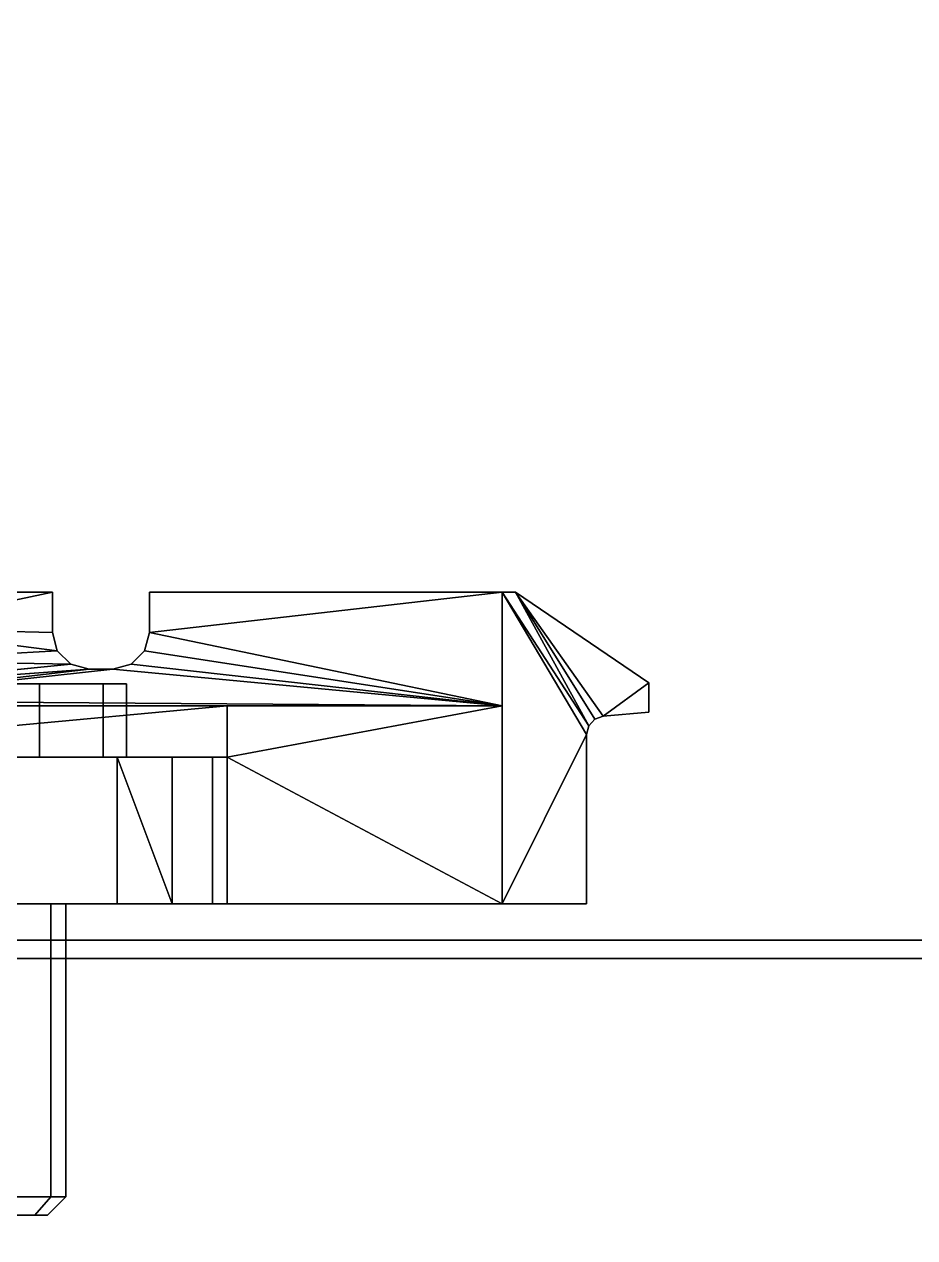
# Model space of a CAD drawing. Extents: x -80 to 2901, y -3352 to 80.
# Drawn here: x 2299.21 to 2323.5, y -2123.61 to -2090.5 of the extents above; entities that cross this region are included whole.
import ezdxf

# ---------------------------------------------------------------- set-up
doc = ezdxf.new("R2010")
doc.units = 0

# ---------------------------------------------------------------- blocks, each defined once
blk = doc.blocks.new('cocina Juan v2.alacena 2p.Suelo1', base_point=(18, 18, 20))
at = {"layer": 'Blanco', "color": 0}
for points in [[(18, 18, 20), (18, 577, 20), (782, 577, 20), (782, 18, 20)], [(18, 18, 38), (18, 577, 38), (782, 577, 38), (782, 18, 38)], [(782, 577, 38), (782, 18, 38), (782, 18, 20), (782, 577, 20)]]:
    blk.add_3dface(points, dxfattribs=at)
blk = doc.blocks.new('cocina Juan v2.alacena 2p.Suelo')
at = {"layer": 'Taladro', "extrusion": (-1, 0, 0)}
blk.add_circle((-67.92, 29, -782), 2.6, dxfattribs=at)
blk.add_circle((-67.92, 29, -782), 2.6, dxfattribs=at)
blk.add_circle((-67.92, 29, -782), 2.6, dxfattribs=at)
at = {"layer": 'Blanco'}
blk.add_blockref('cocina Juan v2.alacena 2p.Suelo1', (18, 18, 20), dxfattribs=at)
blk = doc.blocks.new('cocina Juan v2.alacena 2p.Techo1', base_point=(782, 18, 686))
at = {"layer": 'Blanco', "color": 0}
for points in [[(782, 18, 686), (782, 577, 686), (18, 577, 686), (18, 18, 686)], [(782, 18, 668), (782, 577, 668), (18, 577, 668), (18, 18, 668)], [(782, 18, 668), (782, 577, 668), (782, 577, 686), (782, 18, 686)]]:
    blk.add_3dface(points, dxfattribs=at)
blk = doc.blocks.new('cocina Juan v2.alacena 2p.Techo')
at = {"layer": 'Taladro', "extrusion": (-1, 0, 0)}
blk.add_circle((-67.92, 677, -782), 2.6, dxfattribs=at)
blk.add_circle((-67.92, 677, -782), 2.6, dxfattribs=at)
blk.add_circle((-67.92, 677, -782), 2.6, dxfattribs=at)
at = {"layer": 'Blanco'}
blk.add_blockref('cocina Juan v2.alacena 2p.Techo1', (782, 18, 686), dxfattribs=at)
blk = doc.blocks.new('cocina Juan v2.alacena 2p.Lateral Derecho1', base_point=(800, 18, 20))
at = {"layer": 'Blanco', "color": 0}
blk.add_3dface([(782, 18, 20), (782, 577, 20), (782, 577, 686), (782, 18, 686)], dxfattribs=at)
at = {"layer": 'blanco', "color": 0}
for points in [[(782, 18, 20), (782, 577, 20), (800, 577, 20), (800, 18, 20)], [(782, 577, 686), (782, 18, 686), (800, 18, 686), (800, 577, 686)]]:
    blk.add_3dface(points, dxfattribs=at)
blk = doc.blocks.new('cocina Juan v2.alacena 2p.Lateral Derecho2', base_point=(780.5, 60.75, 591.5))
at = {"layer": 'ACCESSORY', "color": 0, "invisible_edges": 8}
for points in [[(774.47, 75.25, 571.25), (775.386, 74.006, 571.25), (772, 71.611, 571.25), (774.47, 75.25, 571.25)], [(774.47, 75.25, 560.75), (772, 71.611, 560.75), (775.386, 74.006, 560.75), (774.47, 75.25, 560.75)], [(774.47, 75.25, 571.25), (775.277, 75.25, 571.25), (775.386, 74.006, 571.25), (774.47, 75.25, 571.25)], [(775.277, 75.25, 560.75), (774.47, 75.25, 560.75), (775.386, 74.006, 560.75), (775.277, 75.25, 560.75)], [(775.386, 74.006, 571.25), (775.466, 73.775, 571.25), (772, 71.611, 571.25), (775.386, 74.006, 571.25)], [(775.466, 73.775, 560.75), (775.386, 74.006, 560.75), (772, 71.611, 560.75), (775.466, 73.775, 560.75)], [(775.466, 73.775, 571.25), (775.647, 73.61, 571.25), (772, 71.611, 571.25), (775.466, 73.775, 571.25)], [(775.466, 73.775, 560.75), (772, 71.611, 560.75), (775.647, 73.61, 560.75), (775.466, 73.775, 560.75)], [(775.884, 73.55, 571.25), (772, 71.25, 571.25), (775.647, 73.61, 571.25), (775.884, 73.55, 571.25)], [(772, 71.611, 571.25), (775.647, 73.61, 571.25), (772, 71.25, 571.25), (772, 71.611, 571.25)], [(775.647, 73.61, 560.75), (772, 71.25, 560.75), (775.884, 73.55, 560.75), (775.647, 73.61, 560.75)], [(772, 71.611, 560.75), (772, 71.25, 560.75), (775.647, 73.61, 560.75), (772, 71.611, 560.75)], [(780.5, 71.25, 571.25), (772, 71.25, 571.25), (775.884, 73.55, 571.25), (780.5, 71.25, 571.25)], [(780.5, 71.25, 560.75), (775.884, 73.55, 560.75), (772, 71.25, 560.75), (780.5, 71.25, 560.75)], [(775.884, 73.55, 571.25), (775.647, 73.61, 571.25), (775.647, 73.61, 560.75), (775.884, 73.55, 571.25)], [(775.884, 73.55, 560.75), (775.884, 73.55, 571.25), (775.647, 73.61, 560.75), (775.884, 73.55, 560.75)], [(780.5, 73.55, 571.25), (780.5, 71.25, 571.25), (775.884, 73.55, 571.25), (780.5, 73.55, 571.25)], [(780.5, 73.55, 560.75), (775.884, 73.55, 560.75), (780.5, 71.25, 560.75), (780.5, 73.55, 560.75)], [(780.5, 73.55, 571.25), (780.5, 71.25, 560.75), (780.5, 71.25, 571.25), (780.5, 73.55, 571.25)], [(780.5, 73.55, 560.75), (780.5, 71.25, 560.75), (780.5, 73.55, 571.25), (780.5, 73.55, 560.75)], [(772, 71.25, 571.25), (772, 71.611, 560.75), (772, 71.611, 571.25), (772, 71.25, 571.25)], [(772, 71.25, 571.25), (772, 71.25, 560.75), (772, 71.611, 560.75), (772, 71.25, 571.25)], [(772, 71.25, 571.5), (775.1, 71.25, 571.5), (773.1, 61.63, 571.5), (772, 71.25, 571.5)], [(772, 61.63, 571.5), (772, 71.25, 571.5), (773.1, 61.63, 571.5), (772, 61.63, 571.5)], [(772, 71.25, 571.5), (772, 61.63, 571.5), (772, 71.25, 571.25), (772, 71.25, 571.5)], [(772, 71.25, 571.25), (772, 61.63, 571.5), (772, 71.25, 560.75), (772, 71.25, 571.25)], [(772, 61.63, 560.5), (772, 71.25, 560.75), (772, 61.63, 571.5), (772, 61.63, 560.5)], [(772, 71.25, 560.5), (772, 71.25, 560.75), (772, 61.63, 560.5), (772, 71.25, 560.5)], [(780.5, 71.25, 560.75), (772, 71.25, 560.75), (775.1, 71.25, 560.5), (780.5, 71.25, 560.75)], [(772, 71.25, 560.5), (775.1, 71.25, 560.5), (772, 71.25, 560.75), (772, 71.25, 560.5)], [(772, 71.25, 560.5), (773.1, 61.63, 560.5), (775.1, 71.25, 560.5), (772, 71.25, 560.5)], [(772, 71.25, 560.5), (772, 61.63, 560.5), (773.1, 61.63, 560.5), (772, 71.25, 560.5)], [(773.1, 61.63, 571.5), (775.1, 71.25, 571.5), (773.6, 61.496, 571.5), (773.1, 61.63, 571.5)], [(773.1, 61.63, 560.5), (773.6, 61.496, 560.5), (775.1, 71.25, 560.5), (773.1, 61.63, 560.5)], [(773.966, 61.13, 571.5), (773.6, 61.496, 571.5), (775.1, 71.25, 571.5), (773.966, 61.13, 571.5)], [(773.6, 61.496, 560.5), (773.966, 61.13, 560.5), (775.1, 71.25, 560.5), (773.6, 61.496, 560.5)], [(774.1, 60.63, 571.5), (773.966, 61.13, 571.5), (775.1, 71.25, 571.5), (774.1, 60.63, 571.5)], [(773.966, 61.13, 560.5), (774.1, 60.63, 560.5), (775.1, 71.25, 560.5), (773.966, 61.13, 560.5)], [(774.966, 52.667, 571.5), (774.1, 60.63, 571.5), (775.1, 71.25, 571.5), (774.966, 52.667, 571.5)], [(775.1, 71.25, 560.5), (774.1, 60.63, 560.5), (774.966, 52.667, 560.5), (775.1, 71.25, 560.5)], [(774.966, 52.667, 571.5), (775.1, 71.25, 571.5), (775.1, 43.25, 571.5), (774.966, 52.667, 571.5)], [(775.1, 71.25, 560.5), (774.966, 52.667, 560.5), (775.1, 43.25, 560.5), (775.1, 71.25, 560.5)], [(775.1, 71.25, 574.5), (780.5, 71.25, 574.5), (776.5, 63.75, 574.5), (775.1, 71.25, 574.5)], [(775.1, 63.75, 574.5), (775.1, 71.25, 574.5), (776.5, 63.75, 574.5), (775.1, 63.75, 574.5)], [(775.1, 71.25, 574.5), (775.1, 63.75, 574.5), (775.1, 71.25, 571.5), (775.1, 71.25, 574.5)], [(780.5, 71.25, 574.5), (775.1, 71.25, 574.5), (775.1, 71.25, 571.5), (780.5, 71.25, 574.5)], [(780.5, 71.25, 571.25), (780.5, 71.25, 574.5), (775.1, 71.25, 571.5), (780.5, 71.25, 571.25)], [(775.1, 71.25, 571.5), (775.1, 63.75, 574.5), (775.1, 43.25, 571.5), (775.1, 71.25, 571.5)], [(780.5, 71.25, 557.5), (780.5, 71.25, 560.75), (775.1, 71.25, 560.5), (780.5, 71.25, 557.5)], [(775.1, 71.25, 560.5), (775.1, 43.25, 560.5), (775.1, 63.75, 557.5), (775.1, 71.25, 560.5)], [(775.1, 71.25, 557.5), (775.1, 71.25, 560.5), (775.1, 63.75, 557.5), (775.1, 71.25, 557.5)], [(775.1, 71.25, 557.5), (780.5, 71.25, 557.5), (775.1, 71.25, 560.5), (775.1, 71.25, 557.5)], [(775.1, 63.75, 557.5), (776.5, 63.75, 557.5), (775.1, 71.25, 557.5), (775.1, 63.75, 557.5)], [(780.5, 71.25, 574.5), (780.5, 63.75, 574.5), (776.5, 63.75, 574.5), (780.5, 71.25, 574.5)], [(780.5, 71.25, 574.5), (780.5, 71.25, 571.25), (780.5, 63.75, 574.5), (780.5, 71.25, 574.5)], [(780.5, 63.75, 574.5), (780.5, 71.25, 571.25), (780.5, 63.75, 557.5), (780.5, 63.75, 574.5)], [(780.5, 71.25, 560.75), (780.5, 63.75, 557.5), (780.5, 71.25, 571.25), (780.5, 71.25, 560.75)], [(780.5, 71.25, 557.5), (780.5, 63.75, 557.5), (780.5, 71.25, 560.75), (780.5, 71.25, 557.5)], [(776.5, 48.75, 574.5), (775.1, 43.25, 574.5), (775.1, 63.75, 574.5), (776.5, 48.75, 574.5)], [(775.1, 43.25, 574.5), (775.1, 43.25, 571.5), (775.1, 63.75, 574.5), (775.1, 43.25, 574.5)], [(776.5, 63.75, 574.5), (776.5, 48.75, 574.5), (775.1, 63.75, 574.5), (776.5, 63.75, 574.5)], [(775.1, 43.25, 560.5), (775.1, 43.25, 557.5), (775.1, 63.75, 557.5), (775.1, 43.25, 560.5)], [(776.5, 63.75, 557.5), (775.1, 63.75, 557.5), (776.5, 48.75, 557.5), (776.5, 63.75, 557.5)], [(775.1, 63.75, 557.5), (775.1, 43.25, 557.5), (776.5, 48.75, 557.5), (775.1, 63.75, 557.5)], [(776.5, 63.75, 588.5), (776.5, 63.348, 590), (776.5, 56.25, 586.75), (776.5, 63.75, 588.5)], [(776.5, 63.75, 574.5), (776.5, 63.75, 588.5), (776.5, 56.25, 586.75), (776.5, 63.75, 574.5)], [(776.5, 63.75, 574.5), (776.5, 60.364, 584.375), (776.5, 61, 582), (776.5, 63.75, 574.5)], [(776.5, 63.75, 574.5), (776.5, 61, 582), (776.5, 60.364, 579.625), (776.5, 63.75, 574.5)], [(776.5, 63.75, 574.5), (776.5, 60.364, 579.625), (776.5, 58.625, 577.886), (776.5, 63.75, 574.5)], [(776.5, 63.75, 574.5), (776.5, 58.625, 577.886), (776.5, 56.25, 577.25), (776.5, 63.75, 574.5)], [(776.5, 63.75, 574.5), (776.5, 56.25, 577.25), (776.5, 48.75, 574.5), (776.5, 63.75, 574.5)], [(776.5, 48.75, 557.5), (776.5, 56.25, 554.75), (776.5, 63.75, 557.5), (776.5, 48.75, 557.5)], [(776.5, 56.25, 554.75), (776.5, 58.625, 554.114), (776.5, 63.75, 557.5), (776.5, 56.25, 554.75)], [(776.5, 58.625, 554.114), (776.5, 60.364, 552.375), (776.5, 63.75, 557.5), (776.5, 58.625, 554.114)], [(776.5, 60.364, 552.375), (776.5, 61, 550), (776.5, 63.75, 557.5), (776.5, 60.364, 552.375)], [(776.5, 63.75, 557.5), (776.5, 61, 550), (776.5, 63.75, 543.5), (776.5, 63.75, 557.5)], [(776.5, 61, 550), (776.5, 60.364, 547.625), (776.5, 63.75, 543.5), (776.5, 61, 550)], [(776.5, 60.364, 547.625), (776.5, 58.625, 545.886), (776.5, 63.75, 543.5), (776.5, 60.364, 547.625)], [(776.5, 58.625, 545.886), (776.5, 63.348, 542), (776.5, 63.75, 543.5), (776.5, 58.625, 545.886)], [(780.5, 63.75, 588.5), (780.5, 56.25, 585.1), (780.5, 60.75, 591.5), (780.5, 63.75, 588.5)], [(780.5, 63.348, 590), (780.5, 63.75, 588.5), (780.5, 60.75, 591.5), (780.5, 63.348, 590)], [(780.5, 63.75, 588.5), (780.5, 57.8, 584.685), (780.5, 56.25, 585.1), (780.5, 63.75, 588.5)], [(780.5, 63.75, 588.5), (780.5, 63.75, 574.5), (780.5, 56.25, 578.9), (780.5, 63.75, 588.5)], [(780.5, 63.75, 588.5), (780.5, 58.935, 583.55), (780.5, 57.8, 584.685), (780.5, 63.75, 588.5)], [(780.5, 63.75, 588.5), (780.5, 59.35, 582), (780.5, 58.935, 583.55), (780.5, 63.75, 588.5)], [(780.5, 63.75, 588.5), (780.5, 58.935, 580.45), (780.5, 59.35, 582), (780.5, 63.75, 588.5)], [(780.5, 63.75, 574.5), (780.5, 52.025, 569.025), (780.5, 56.25, 578.9), (780.5, 63.75, 574.5)], [(780.5, 52.025, 569.025), (780.5, 63.75, 574.5), (780.5, 52.3, 568), (780.5, 52.025, 569.025)], [(780.5, 52.3, 568), (780.5, 63.75, 574.5), (780.5, 63.75, 557.5), (780.5, 52.3, 568)], [(780.5, 52.3, 568), (780.5, 63.75, 557.5), (780.5, 52.3, 564), (780.5, 52.3, 568)], [(780.5, 52.025, 562.975), (780.5, 52.3, 564), (780.5, 63.75, 557.5), (780.5, 52.025, 562.975)], [(780.5, 56.25, 553.1), (780.5, 52.025, 562.975), (780.5, 63.75, 557.5), (780.5, 56.25, 553.1)], [(780.5, 57.8, 552.685), (780.5, 56.25, 553.1), (780.5, 63.75, 557.5), (780.5, 57.8, 552.685)], [(780.5, 58.935, 551.55), (780.5, 57.8, 552.685), (780.5, 63.75, 557.5), (780.5, 58.935, 551.55)], [(780.5, 59.35, 550), (780.5, 58.935, 551.55), (780.5, 63.75, 557.5), (780.5, 59.35, 550)], [(780.5, 63.75, 543.5), (780.5, 59.35, 550), (780.5, 63.75, 557.5), (780.5, 63.75, 543.5)], [(780.5, 59.35, 550), (780.5, 63.75, 543.5), (780.5, 58.935, 548.45), (780.5, 59.35, 550)], [(780.5, 57.8, 547.315), (780.5, 58.935, 548.45), (780.5, 63.75, 543.5), (780.5, 57.8, 547.315)], [(780.5, 60.75, 540.5), (780.5, 57.8, 547.315), (780.5, 63.75, 543.5), (780.5, 60.75, 540.5)], [(780.5, 63.75, 543.5), (780.5, 63.348, 542), (780.5, 60.75, 540.5), (780.5, 63.75, 543.5)], [(776.5, 63.348, 590), (776.5, 62.25, 591.098), (776.5, 56.25, 586.75), (776.5, 63.348, 590)], [(776.5, 62.25, 540.902), (776.5, 63.348, 542), (776.5, 58.625, 545.886), (776.5, 62.25, 540.902)], [(780.5, 62.25, 591.098), (780.5, 63.348, 590), (780.5, 60.75, 591.5), (780.5, 62.25, 591.098)], [(780.5, 63.348, 542), (780.5, 62.25, 540.902), (780.5, 60.75, 540.5), (780.5, 63.348, 542)], [(780.5, 60.75, 591.5), (776.5, 60.75, 591.5), (780.5, 62.25, 591.098), (780.5, 60.75, 591.5)], [(776.5, 62.25, 591.098), (776.5, 60.75, 591.5), (776.5, 56.25, 586.75), (776.5, 62.25, 591.098)], [(776.5, 62.25, 591.098), (780.5, 62.25, 591.098), (776.5, 60.75, 591.5), (776.5, 62.25, 591.098)], [(776.5, 62.25, 540.902), (776.5, 58.625, 545.886), (776.5, 60.75, 540.5), (776.5, 62.25, 540.902)], [(774.5, 60.364, 584.375), (774.5, 52.136, 584.375), (774.5, 61, 582), (774.5, 60.364, 584.375)], [(774.5, 52.136, 584.375), (774.5, 51.5, 582), (774.5, 61, 582), (774.5, 52.136, 584.375)], [(774.5, 61, 582), (774.5, 51.5, 582), (774.5, 60.364, 579.625), (774.5, 61, 582)], [(774.5, 60.364, 552.375), (774.5, 52.136, 552.375), (774.5, 61, 550), (774.5, 60.364, 552.375)], [(774.5, 52.136, 552.375), (774.5, 51.5, 550), (774.5, 61, 550), (774.5, 52.136, 552.375)], [(774.5, 61, 550), (774.5, 51.5, 550), (774.5, 60.364, 547.625), (774.5, 61, 550)], [(774.1, 59.98, 571.5), (774.1, 60.63, 571.5), (774.966, 52.667, 571.5), (774.1, 59.98, 571.5)], [(774.1, 59.98, 560.5), (774.966, 52.667, 560.5), (774.1, 60.63, 560.5), (774.1, 59.98, 560.5)], [(776.5, 60.75, 591.5), (776.5, 51.75, 591.5), (776.5, 56.25, 586.75), (776.5, 60.75, 591.5)], [(776.5, 58.625, 545.886), (776.5, 56.25, 545.25), (776.5, 60.75, 540.5), (776.5, 58.625, 545.886)], [(776.5, 60.75, 540.5), (776.5, 56.25, 545.25), (776.5, 51.75, 540.5), (776.5, 60.75, 540.5)], [(780.5, 60.75, 591.5), (780.5, 56.25, 585.1), (780.5, 51.75, 591.5), (780.5, 60.75, 591.5)], [(780.5, 56.25, 546.9), (780.5, 57.8, 547.315), (780.5, 60.75, 540.5), (780.5, 56.25, 546.9)], [(780.5, 51.75, 540.5), (780.5, 56.25, 546.9), (780.5, 60.75, 540.5), (780.5, 51.75, 540.5)], [(774.5, 58.625, 586.114), (774.5, 53.875, 586.114), (774.5, 60.364, 584.375), (774.5, 58.625, 586.114)], [(774.5, 52.136, 584.375), (774.5, 60.364, 584.375), (774.5, 53.875, 586.114), (774.5, 52.136, 584.375)], [(774.5, 52.136, 579.625), (774.5, 60.364, 579.625), (774.5, 51.5, 582), (774.5, 52.136, 579.625)], [(774.5, 58.625, 577.886), (774.5, 60.364, 579.625), (774.5, 52.136, 579.625), (774.5, 58.625, 577.886)], [(774.5, 58.625, 554.114), (774.5, 53.875, 554.114), (774.5, 60.364, 552.375), (774.5, 58.625, 554.114)], [(774.5, 52.136, 552.375), (774.5, 60.364, 552.375), (774.5, 53.875, 554.114), (774.5, 52.136, 552.375)], [(774.5, 52.136, 547.625), (774.5, 60.364, 547.625), (774.5, 51.5, 550), (774.5, 52.136, 547.625)], [(774.5, 58.625, 545.886), (774.5, 60.364, 547.625), (774.5, 52.136, 547.625), (774.5, 58.625, 545.886)], [(774.1, 59.98, 571.5), (774.573, 53.484, 571.5), (773.966, 59.48, 571.5), (774.1, 59.98, 571.5)], [(773.966, 59.48, 560.5), (774.573, 53.484, 560.5), (774.1, 59.98, 560.5), (773.966, 59.48, 560.5)], [(774.573, 53.484, 571.5), (774.1, 59.98, 571.5), (774.966, 52.667, 571.5), (774.573, 53.484, 571.5)], [(774.573, 53.484, 560.5), (774.966, 52.667, 560.5), (774.1, 59.98, 560.5), (774.573, 53.484, 560.5)], [(773.6, 59.114, 571.5), (773.966, 59.48, 571.5), (773.875, 54.063, 571.5), (773.6, 59.114, 571.5)], [(773.6, 59.114, 560.5), (773.875, 54.063, 560.5), (773.966, 59.48, 560.5), (773.6, 59.114, 560.5)], [(773.875, 54.063, 571.5), (773.966, 59.48, 571.5), (774.573, 53.484, 571.5), (773.875, 54.063, 571.5)], [(774.573, 53.484, 560.5), (773.966, 59.48, 560.5), (773.875, 54.063, 560.5), (774.573, 53.484, 560.5)], [(772, 54.3, 571.5), (772, 58.98, 571.5), (773, 54.3, 571.5), (772, 54.3, 571.5)], [(772, 58.98, 571.5), (772, 54.3, 571.5), (772, 58.98, 560.5), (772, 58.98, 571.5)], [(772, 58.98, 571.5), (773.1, 58.98, 571.5), (773, 54.3, 571.5), (772, 58.98, 571.5)], [(772, 54.3, 571.5), (772, 54.3, 560.5), (772, 58.98, 560.5), (772, 54.3, 571.5)], [(772, 58.98, 560.5), (772, 54.3, 560.5), (773, 54.3, 560.5), (772, 58.98, 560.5)], [(773.1, 58.98, 560.5), (772, 58.98, 560.5), (773, 54.3, 560.5), (773.1, 58.98, 560.5)], [(773.1, 58.98, 571.5), (773.6, 59.114, 571.5), (773, 54.3, 571.5), (773.1, 58.98, 571.5)], [(773, 54.3, 571.5), (773.6, 59.114, 571.5), (773.875, 54.063, 571.5), (773, 54.3, 571.5)], [(773, 54.3, 560.5), (773.875, 54.063, 560.5), (773.6, 59.114, 560.5), (773, 54.3, 560.5)], [(773.1, 58.98, 560.5), (773, 54.3, 560.5), (773.6, 59.114, 560.5), (773.1, 58.98, 560.5)], [(774.5, 56.25, 586.75), (774.5, 53.875, 586.114), (774.5, 58.625, 586.114), (774.5, 56.25, 586.75)], [(774.5, 53.875, 577.886), (774.5, 58.625, 577.886), (774.5, 52.136, 579.625), (774.5, 53.875, 577.886)], [(774.5, 53.875, 577.886), (774.5, 56.25, 577.25), (774.5, 58.625, 577.886), (774.5, 53.875, 577.886)], [(774.5, 56.25, 554.75), (774.5, 53.875, 554.114), (774.5, 58.625, 554.114), (774.5, 56.25, 554.75)], [(774.5, 53.875, 545.886), (774.5, 58.625, 545.886), (774.5, 52.136, 547.625), (774.5, 53.875, 545.886)], [(774.5, 53.875, 545.886), (774.5, 56.25, 545.25), (774.5, 58.625, 545.886), (774.5, 53.875, 545.886)], [(789, 58.502, 583.3), (789, 58.85, 582), (789, 53.65, 582), (789, 58.502, 583.3)], [(789, 53.65, 582), (789, 58.85, 582), (789, 53.998, 580.7), (789, 53.65, 582)], [(789, 58.502, 580.7), (789, 53.998, 580.7), (789, 58.85, 582), (789, 58.502, 580.7)], [(789, 58.502, 551.3), (789, 58.85, 550), (789, 53.65, 550), (789, 58.502, 551.3)], [(789, 53.65, 550), (789, 58.85, 550), (789, 53.998, 548.7), (789, 53.65, 550)], [(789, 58.502, 548.7), (789, 53.998, 548.7), (789, 58.85, 550), (789, 58.502, 548.7)], [(789, 58.502, 583.3), (789, 53.998, 583.3), (789, 57.55, 584.252), (789, 58.502, 583.3)], [(789, 53.998, 583.3), (789, 58.502, 583.3), (789, 53.65, 582), (789, 53.998, 583.3)], [(789, 54.95, 579.748), (789, 53.998, 580.7), (789, 58.502, 580.7), (789, 54.95, 579.748)], [(789, 57.55, 579.748), (789, 54.95, 579.748), (789, 58.502, 580.7), (789, 57.55, 579.748)], [(789, 58.502, 551.3), (789, 53.998, 551.3), (789, 57.55, 552.252), (789, 58.502, 551.3)], [(789, 53.998, 551.3), (789, 58.502, 551.3), (789, 53.65, 550), (789, 53.998, 551.3)], [(789, 54.95, 547.748), (789, 53.998, 548.7), (789, 58.502, 548.7), (789, 54.95, 547.748)], [(789, 57.55, 547.748), (789, 54.95, 547.748), (789, 58.502, 548.7), (789, 57.55, 547.748)]]:
    blk.add_3dface(points, dxfattribs=at)
at = {"layer": 'ACCESSORY', "color": 0}
for points in [[(772, 71.611, 571.25), (772, 71.611, 560.75), (774.47, 75.25, 560.75), (774.47, 75.25, 571.25)], [(775.277, 75.25, 560.75), (775.277, 75.25, 571.25), (774.47, 75.25, 571.25), (774.47, 75.25, 560.75)], [(775.277, 75.25, 571.25), (775.277, 75.25, 560.75), (775.386, 74.006, 560.75), (775.386, 74.006, 571.25)], [(775.386, 74.006, 571.25), (775.386, 74.006, 560.75), (775.466, 73.775, 560.75), (775.466, 73.775, 571.25)], [(775.466, 73.775, 571.25), (775.466, 73.775, 560.75), (775.647, 73.61, 560.75), (775.647, 73.61, 571.25)], [(775.884, 73.55, 560.75), (780.5, 73.55, 560.75), (780.5, 73.55, 571.25), (775.884, 73.55, 571.25)], [(772, 71.25, 571.25), (780.5, 71.25, 571.25), (775.1, 71.25, 571.5), (772, 71.25, 571.5)], [(776.5, 63.75, 557.5), (780.5, 63.75, 557.5), (780.5, 71.25, 557.5), (775.1, 71.25, 557.5)], [(780.5, 63.75, 588.5), (780.5, 63.348, 590), (776.5, 63.348, 590), (776.5, 63.75, 588.5)], [(776.5, 63.75, 588.5), (776.5, 63.75, 574.5), (780.5, 63.75, 574.5), (780.5, 63.75, 588.5)], [(776.5, 58.625, 586.114), (776.5, 60.364, 584.375), (776.5, 63.75, 574.5), (776.5, 56.25, 586.75)], [(776.5, 63.75, 543.5), (780.5, 63.75, 543.5), (780.5, 63.75, 557.5), (776.5, 63.75, 557.5)], [(780.5, 63.348, 542), (780.5, 63.75, 543.5), (776.5, 63.75, 543.5), (776.5, 63.348, 542)], [(780.5, 57.8, 579.315), (780.5, 58.935, 580.45), (780.5, 63.75, 588.5), (780.5, 56.25, 578.9)], [(780.5, 63.348, 590), (780.5, 62.25, 591.098), (776.5, 62.25, 591.098), (776.5, 63.348, 590)], [(780.5, 62.25, 540.902), (780.5, 63.348, 542), (776.5, 63.348, 542), (776.5, 62.25, 540.902)], [(780.5, 60.75, 540.5), (780.5, 62.25, 540.902), (776.5, 62.25, 540.902), (776.5, 60.75, 540.5)], [(773.1, 61.63, 571.5), (773.1, 61.63, 560.5), (772, 61.63, 560.5), (772, 61.63, 571.5)], [(773.6, 61.496, 560.5), (773.1, 61.63, 560.5), (773.1, 61.63, 571.5), (773.6, 61.496, 571.5)], [(773.966, 61.13, 560.5), (773.6, 61.496, 560.5), (773.6, 61.496, 571.5), (773.966, 61.13, 571.5)], [(774.1, 60.63, 560.5), (773.966, 61.13, 560.5), (773.966, 61.13, 571.5), (774.1, 60.63, 571.5)], [(776.5, 61, 582), (776.5, 60.364, 584.375), (774.5, 60.364, 584.375), (774.5, 61, 582)], [(776.5, 60.364, 579.625), (776.5, 61, 582), (774.5, 61, 582), (774.5, 60.364, 579.625)], [(776.5, 61, 550), (776.5, 60.364, 552.375), (774.5, 60.364, 552.375), (774.5, 61, 550)], [(776.5, 60.364, 547.625), (776.5, 61, 550), (774.5, 61, 550), (774.5, 60.364, 547.625)], [(774.1, 60.63, 560.5), (774.1, 60.63, 571.5), (774.1, 59.98, 571.5), (774.1, 59.98, 560.5)], [(780.5, 51.75, 591.5), (776.5, 51.75, 591.5), (776.5, 60.75, 591.5), (780.5, 60.75, 591.5)], [(776.5, 51.75, 540.5), (780.5, 51.75, 540.5), (780.5, 60.75, 540.5), (776.5, 60.75, 540.5)], [(776.5, 60.364, 584.375), (776.5, 58.625, 586.114), (774.5, 58.625, 586.114), (774.5, 60.364, 584.375)], [(776.5, 58.625, 577.886), (776.5, 60.364, 579.625), (774.5, 60.364, 579.625), (774.5, 58.625, 577.886)], [(776.5, 60.364, 552.375), (776.5, 58.625, 554.114), (774.5, 58.625, 554.114), (774.5, 60.364, 552.375)], [(776.5, 58.625, 545.886), (776.5, 60.364, 547.625), (774.5, 60.364, 547.625), (774.5, 58.625, 545.886)], [(773.966, 59.48, 560.5), (774.1, 59.98, 560.5), (774.1, 59.98, 571.5), (773.966, 59.48, 571.5)], [(773.6, 59.114, 560.5), (773.966, 59.48, 560.5), (773.966, 59.48, 571.5), (773.6, 59.114, 571.5)], [(788.5, 59.35, 582), (788.5, 58.935, 583.55), (780.5, 58.935, 583.55), (780.5, 59.35, 582)], [(788.5, 58.935, 580.45), (788.5, 59.35, 582), (780.5, 59.35, 582), (780.5, 58.935, 580.45)], [(788.5, 59.35, 550), (788.5, 58.935, 551.55), (780.5, 58.935, 551.55), (780.5, 59.35, 550)], [(788.5, 58.935, 548.45), (788.5, 59.35, 550), (780.5, 59.35, 550), (780.5, 58.935, 548.45)], [(788.5, 58.935, 583.55), (788.5, 59.35, 582), (789, 58.85, 582), (789, 58.502, 583.3)], [(788.5, 59.35, 582), (788.5, 58.935, 580.45), (789, 58.502, 580.7), (789, 58.85, 582)], [(788.5, 58.935, 551.55), (788.5, 59.35, 550), (789, 58.85, 550), (789, 58.502, 551.3)], [(788.5, 59.35, 550), (788.5, 58.935, 548.45), (789, 58.502, 548.7), (789, 58.85, 550)], [(773.1, 58.98, 560.5), (773.1, 58.98, 571.5), (772, 58.98, 571.5), (772, 58.98, 560.5)], [(773.1, 58.98, 560.5), (773.6, 59.114, 560.5), (773.6, 59.114, 571.5), (773.1, 58.98, 571.5)], [(776.5, 58.625, 586.114), (776.5, 56.25, 586.75), (774.5, 56.25, 586.75), (774.5, 58.625, 586.114)], [(776.5, 56.25, 577.25), (776.5, 58.625, 577.886), (774.5, 58.625, 577.886), (774.5, 56.25, 577.25)], [(776.5, 58.625, 554.114), (776.5, 56.25, 554.75), (774.5, 56.25, 554.75), (774.5, 58.625, 554.114)], [(776.5, 56.25, 545.25), (776.5, 58.625, 545.886), (774.5, 58.625, 545.886), (774.5, 56.25, 545.25)], [(788.5, 58.935, 583.55), (788.5, 57.8, 584.685), (780.5, 57.8, 584.685), (780.5, 58.935, 583.55)], [(788.5, 57.8, 579.315), (788.5, 58.935, 580.45), (780.5, 58.935, 580.45), (780.5, 57.8, 579.315)], [(788.5, 58.935, 551.55), (788.5, 57.8, 552.685), (780.5, 57.8, 552.685), (780.5, 58.935, 551.55)], [(788.5, 57.8, 547.315), (788.5, 58.935, 548.45), (780.5, 58.935, 548.45), (780.5, 57.8, 547.315)], [(788.5, 57.8, 584.685), (788.5, 58.935, 583.55), (789, 58.502, 583.3), (789, 57.55, 584.252)], [(788.5, 58.935, 580.45), (788.5, 57.8, 579.315), (789, 57.55, 579.748), (789, 58.502, 580.7)], [(788.5, 57.8, 552.685), (788.5, 58.935, 551.55), (789, 58.502, 551.3), (789, 57.55, 552.252)], [(788.5, 58.935, 548.45), (788.5, 57.8, 547.315), (789, 57.55, 547.748), (789, 58.502, 548.7)]]:
    blk.add_3dface(points, dxfattribs=at)
blk = doc.blocks.new('cocina Juan v2.alacena 2p.Lateral Derecho3', base_point=(780.5, 60.75, 145.5))
at = {"layer": 'ACCESSORY', "color": 0, "invisible_edges": 8}
for points in [[(774.47, 75.25, 125.25), (775.386, 74.006, 125.25), (772, 71.611, 125.25), (774.47, 75.25, 125.25)], [(774.47, 75.25, 114.75), (772, 71.611, 114.75), (775.386, 74.006, 114.75), (774.47, 75.25, 114.75)], [(774.47, 75.25, 125.25), (775.277, 75.25, 125.25), (775.386, 74.006, 125.25), (774.47, 75.25, 125.25)], [(775.277, 75.25, 114.75), (774.47, 75.25, 114.75), (775.386, 74.006, 114.75), (775.277, 75.25, 114.75)], [(775.386, 74.006, 125.25), (775.466, 73.775, 125.25), (772, 71.611, 125.25), (775.386, 74.006, 125.25)], [(775.466, 73.775, 114.75), (775.386, 74.006, 114.75), (772, 71.611, 114.75), (775.466, 73.775, 114.75)], [(775.466, 73.775, 125.25), (775.647, 73.61, 125.25), (772, 71.611, 125.25), (775.466, 73.775, 125.25)], [(775.466, 73.775, 114.75), (772, 71.611, 114.75), (775.647, 73.61, 114.75), (775.466, 73.775, 114.75)], [(775.884, 73.55, 125.25), (772, 71.25, 125.25), (775.647, 73.61, 125.25), (775.884, 73.55, 125.25)], [(772, 71.611, 125.25), (775.647, 73.61, 125.25), (772, 71.25, 125.25), (772, 71.611, 125.25)], [(775.647, 73.61, 114.75), (772, 71.25, 114.75), (775.884, 73.55, 114.75), (775.647, 73.61, 114.75)], [(772, 71.611, 114.75), (772, 71.25, 114.75), (775.647, 73.61, 114.75), (772, 71.611, 114.75)], [(780.5, 71.25, 125.25), (772, 71.25, 125.25), (775.884, 73.55, 125.25), (780.5, 71.25, 125.25)], [(780.5, 71.25, 114.75), (775.884, 73.55, 114.75), (772, 71.25, 114.75), (780.5, 71.25, 114.75)], [(775.884, 73.55, 125.25), (775.647, 73.61, 125.25), (775.647, 73.61, 114.75), (775.884, 73.55, 125.25)], [(775.884, 73.55, 114.75), (775.884, 73.55, 125.25), (775.647, 73.61, 114.75), (775.884, 73.55, 114.75)], [(780.5, 73.55, 125.25), (780.5, 71.25, 125.25), (775.884, 73.55, 125.25), (780.5, 73.55, 125.25)], [(780.5, 73.55, 114.75), (775.884, 73.55, 114.75), (780.5, 71.25, 114.75), (780.5, 73.55, 114.75)], [(780.5, 73.55, 125.25), (780.5, 71.25, 114.75), (780.5, 71.25, 125.25), (780.5, 73.55, 125.25)], [(780.5, 73.55, 114.75), (780.5, 71.25, 114.75), (780.5, 73.55, 125.25), (780.5, 73.55, 114.75)], [(772, 71.25, 125.25), (772, 71.611, 114.75), (772, 71.611, 125.25), (772, 71.25, 125.25)], [(772, 71.25, 125.25), (772, 71.25, 114.75), (772, 71.611, 114.75), (772, 71.25, 125.25)], [(772, 71.25, 125.5), (775.1, 71.25, 125.5), (773.1, 61.63, 125.5), (772, 71.25, 125.5)], [(772, 61.63, 125.5), (772, 71.25, 125.5), (773.1, 61.63, 125.5), (772, 61.63, 125.5)], [(772, 71.25, 125.5), (772, 61.63, 125.5), (772, 71.25, 125.25), (772, 71.25, 125.5)], [(772, 71.25, 125.25), (772, 61.63, 125.5), (772, 71.25, 114.75), (772, 71.25, 125.25)], [(772, 61.63, 114.5), (772, 71.25, 114.75), (772, 61.63, 125.5), (772, 61.63, 114.5)], [(772, 71.25, 114.5), (772, 71.25, 114.75), (772, 61.63, 114.5), (772, 71.25, 114.5)], [(780.5, 71.25, 114.75), (772, 71.25, 114.75), (775.1, 71.25, 114.5), (780.5, 71.25, 114.75)], [(772, 71.25, 114.5), (775.1, 71.25, 114.5), (772, 71.25, 114.75), (772, 71.25, 114.5)], [(772, 71.25, 114.5), (773.1, 61.63, 114.5), (775.1, 71.25, 114.5), (772, 71.25, 114.5)], [(772, 71.25, 114.5), (772, 61.63, 114.5), (773.1, 61.63, 114.5), (772, 71.25, 114.5)], [(773.1, 61.63, 125.5), (775.1, 71.25, 125.5), (773.6, 61.496, 125.5), (773.1, 61.63, 125.5)], [(773.1, 61.63, 114.5), (773.6, 61.496, 114.5), (775.1, 71.25, 114.5), (773.1, 61.63, 114.5)], [(773.966, 61.13, 125.5), (773.6, 61.496, 125.5), (775.1, 71.25, 125.5), (773.966, 61.13, 125.5)], [(773.6, 61.496, 114.5), (773.966, 61.13, 114.5), (775.1, 71.25, 114.5), (773.6, 61.496, 114.5)], [(774.1, 60.63, 125.5), (773.966, 61.13, 125.5), (775.1, 71.25, 125.5), (774.1, 60.63, 125.5)], [(773.966, 61.13, 114.5), (774.1, 60.63, 114.5), (775.1, 71.25, 114.5), (773.966, 61.13, 114.5)], [(774.966, 52.667, 125.5), (774.1, 60.63, 125.5), (775.1, 71.25, 125.5), (774.966, 52.667, 125.5)], [(775.1, 71.25, 114.5), (774.1, 60.63, 114.5), (774.966, 52.667, 114.5), (775.1, 71.25, 114.5)], [(774.966, 52.667, 125.5), (775.1, 71.25, 125.5), (775.1, 43.25, 125.5), (774.966, 52.667, 125.5)], [(775.1, 71.25, 114.5), (774.966, 52.667, 114.5), (775.1, 43.25, 114.5), (775.1, 71.25, 114.5)], [(775.1, 71.25, 128.5), (780.5, 71.25, 128.5), (776.5, 63.75, 128.5), (775.1, 71.25, 128.5)], [(775.1, 63.75, 128.5), (775.1, 71.25, 128.5), (776.5, 63.75, 128.5), (775.1, 63.75, 128.5)], [(775.1, 71.25, 128.5), (775.1, 63.75, 128.5), (775.1, 71.25, 125.5), (775.1, 71.25, 128.5)], [(780.5, 71.25, 128.5), (775.1, 71.25, 128.5), (775.1, 71.25, 125.5), (780.5, 71.25, 128.5)], [(780.5, 71.25, 125.25), (780.5, 71.25, 128.5), (775.1, 71.25, 125.5), (780.5, 71.25, 125.25)], [(775.1, 71.25, 125.5), (775.1, 63.75, 128.5), (775.1, 43.25, 125.5), (775.1, 71.25, 125.5)], [(780.5, 71.25, 111.5), (780.5, 71.25, 114.75), (775.1, 71.25, 114.5), (780.5, 71.25, 111.5)], [(775.1, 71.25, 114.5), (775.1, 43.25, 114.5), (775.1, 63.75, 111.5), (775.1, 71.25, 114.5)], [(775.1, 71.25, 111.5), (775.1, 71.25, 114.5), (775.1, 63.75, 111.5), (775.1, 71.25, 111.5)], [(775.1, 71.25, 111.5), (780.5, 71.25, 111.5), (775.1, 71.25, 114.5), (775.1, 71.25, 111.5)], [(775.1, 63.75, 111.5), (776.5, 63.75, 111.5), (775.1, 71.25, 111.5), (775.1, 63.75, 111.5)], [(780.5, 71.25, 128.5), (780.5, 63.75, 128.5), (776.5, 63.75, 128.5), (780.5, 71.25, 128.5)], [(780.5, 71.25, 128.5), (780.5, 71.25, 125.25), (780.5, 63.75, 128.5), (780.5, 71.25, 128.5)], [(780.5, 63.75, 128.5), (780.5, 71.25, 125.25), (780.5, 63.75, 111.5), (780.5, 63.75, 128.5)], [(780.5, 71.25, 114.75), (780.5, 63.75, 111.5), (780.5, 71.25, 125.25), (780.5, 71.25, 114.75)], [(780.5, 71.25, 111.5), (780.5, 63.75, 111.5), (780.5, 71.25, 114.75), (780.5, 71.25, 111.5)], [(776.5, 48.75, 128.5), (775.1, 43.25, 128.5), (775.1, 63.75, 128.5), (776.5, 48.75, 128.5)], [(775.1, 43.25, 128.5), (775.1, 43.25, 125.5), (775.1, 63.75, 128.5), (775.1, 43.25, 128.5)], [(776.5, 63.75, 128.5), (776.5, 48.75, 128.5), (775.1, 63.75, 128.5), (776.5, 63.75, 128.5)], [(775.1, 43.25, 114.5), (775.1, 43.25, 111.5), (775.1, 63.75, 111.5), (775.1, 43.25, 114.5)], [(776.5, 63.75, 111.5), (775.1, 63.75, 111.5), (776.5, 48.75, 111.5), (776.5, 63.75, 111.5)], [(775.1, 63.75, 111.5), (775.1, 43.25, 111.5), (776.5, 48.75, 111.5), (775.1, 63.75, 111.5)], [(776.5, 63.75, 142.5), (776.5, 63.348, 144), (776.5, 56.25, 140.75), (776.5, 63.75, 142.5)], [(776.5, 63.75, 128.5), (776.5, 63.75, 142.5), (776.5, 56.25, 140.75), (776.5, 63.75, 128.5)], [(776.5, 63.75, 128.5), (776.5, 60.364, 138.375), (776.5, 61, 136), (776.5, 63.75, 128.5)], [(776.5, 63.75, 128.5), (776.5, 61, 136), (776.5, 60.364, 133.625), (776.5, 63.75, 128.5)], [(776.5, 63.75, 128.5), (776.5, 60.364, 133.625), (776.5, 58.625, 131.886), (776.5, 63.75, 128.5)], [(776.5, 63.75, 128.5), (776.5, 58.625, 131.886), (776.5, 56.25, 131.25), (776.5, 63.75, 128.5)], [(776.5, 63.75, 128.5), (776.5, 56.25, 131.25), (776.5, 48.75, 128.5), (776.5, 63.75, 128.5)], [(776.5, 48.75, 111.5), (776.5, 56.25, 108.75), (776.5, 63.75, 111.5), (776.5, 48.75, 111.5)], [(776.5, 56.25, 108.75), (776.5, 58.625, 108.114), (776.5, 63.75, 111.5), (776.5, 56.25, 108.75)], [(776.5, 58.625, 108.114), (776.5, 60.364, 106.375), (776.5, 63.75, 111.5), (776.5, 58.625, 108.114)], [(776.5, 60.364, 106.375), (776.5, 61, 104), (776.5, 63.75, 111.5), (776.5, 60.364, 106.375)], [(776.5, 63.75, 111.5), (776.5, 61, 104), (776.5, 63.75, 97.5), (776.5, 63.75, 111.5)], [(776.5, 61, 104), (776.5, 60.364, 101.625), (776.5, 63.75, 97.5), (776.5, 61, 104)], [(776.5, 60.364, 101.625), (776.5, 58.625, 99.886), (776.5, 63.75, 97.5), (776.5, 60.364, 101.625)], [(776.5, 58.625, 99.886), (776.5, 63.348, 96), (776.5, 63.75, 97.5), (776.5, 58.625, 99.886)], [(780.5, 63.75, 142.5), (780.5, 56.25, 139.1), (780.5, 60.75, 145.5), (780.5, 63.75, 142.5)], [(780.5, 63.348, 144), (780.5, 63.75, 142.5), (780.5, 60.75, 145.5), (780.5, 63.348, 144)], [(780.5, 63.75, 142.5), (780.5, 57.8, 138.685), (780.5, 56.25, 139.1), (780.5, 63.75, 142.5)], [(780.5, 63.75, 142.5), (780.5, 63.75, 128.5), (780.5, 56.25, 132.9), (780.5, 63.75, 142.5)], [(780.5, 63.75, 142.5), (780.5, 58.935, 137.55), (780.5, 57.8, 138.685), (780.5, 63.75, 142.5)], [(780.5, 63.75, 142.5), (780.5, 59.35, 136), (780.5, 58.935, 137.55), (780.5, 63.75, 142.5)], [(780.5, 63.75, 142.5), (780.5, 58.935, 134.45), (780.5, 59.35, 136), (780.5, 63.75, 142.5)], [(780.5, 63.75, 128.5), (780.5, 52.025, 123.025), (780.5, 56.25, 132.9), (780.5, 63.75, 128.5)], [(780.5, 52.025, 123.025), (780.5, 63.75, 128.5), (780.5, 52.3, 122), (780.5, 52.025, 123.025)], [(780.5, 52.3, 122), (780.5, 63.75, 128.5), (780.5, 63.75, 111.5), (780.5, 52.3, 122)], [(780.5, 52.3, 122), (780.5, 63.75, 111.5), (780.5, 52.3, 118), (780.5, 52.3, 122)], [(780.5, 52.025, 116.975), (780.5, 52.3, 118), (780.5, 63.75, 111.5), (780.5, 52.025, 116.975)], [(780.5, 56.25, 107.1), (780.5, 52.025, 116.975), (780.5, 63.75, 111.5), (780.5, 56.25, 107.1)], [(780.5, 57.8, 106.685), (780.5, 56.25, 107.1), (780.5, 63.75, 111.5), (780.5, 57.8, 106.685)], [(780.5, 58.935, 105.55), (780.5, 57.8, 106.685), (780.5, 63.75, 111.5), (780.5, 58.935, 105.55)], [(780.5, 59.35, 104), (780.5, 58.935, 105.55), (780.5, 63.75, 111.5), (780.5, 59.35, 104)], [(780.5, 63.75, 97.5), (780.5, 59.35, 104), (780.5, 63.75, 111.5), (780.5, 63.75, 97.5)], [(780.5, 59.35, 104), (780.5, 63.75, 97.5), (780.5, 58.935, 102.45), (780.5, 59.35, 104)], [(780.5, 57.8, 101.315), (780.5, 58.935, 102.45), (780.5, 63.75, 97.5), (780.5, 57.8, 101.315)], [(780.5, 60.75, 94.5), (780.5, 57.8, 101.315), (780.5, 63.75, 97.5), (780.5, 60.75, 94.5)], [(780.5, 63.75, 97.5), (780.5, 63.348, 96), (780.5, 60.75, 94.5), (780.5, 63.75, 97.5)], [(776.5, 63.348, 144), (776.5, 62.25, 145.098), (776.5, 56.25, 140.75), (776.5, 63.348, 144)], [(776.5, 62.25, 94.902), (776.5, 63.348, 96), (776.5, 58.625, 99.886), (776.5, 62.25, 94.902)], [(780.5, 62.25, 145.098), (780.5, 63.348, 144), (780.5, 60.75, 145.5), (780.5, 62.25, 145.098)], [(780.5, 63.348, 96), (780.5, 62.25, 94.902), (780.5, 60.75, 94.5), (780.5, 63.348, 96)], [(780.5, 60.75, 145.5), (776.5, 60.75, 145.5), (780.5, 62.25, 145.098), (780.5, 60.75, 145.5)], [(776.5, 62.25, 145.098), (776.5, 60.75, 145.5), (776.5, 56.25, 140.75), (776.5, 62.25, 145.098)], [(776.5, 62.25, 145.098), (780.5, 62.25, 145.098), (776.5, 60.75, 145.5), (776.5, 62.25, 145.098)], [(776.5, 62.25, 94.902), (776.5, 58.625, 99.886), (776.5, 60.75, 94.5), (776.5, 62.25, 94.902)], [(774.5, 60.364, 138.375), (774.5, 52.136, 138.375), (774.5, 61, 136), (774.5, 60.364, 138.375)], [(774.5, 52.136, 138.375), (774.5, 51.5, 136), (774.5, 61, 136), (774.5, 52.136, 138.375)], [(774.5, 61, 136), (774.5, 51.5, 136), (774.5, 60.364, 133.625), (774.5, 61, 136)], [(774.5, 60.364, 106.375), (774.5, 52.136, 106.375), (774.5, 61, 104), (774.5, 60.364, 106.375)], [(774.5, 52.136, 106.375), (774.5, 51.5, 104), (774.5, 61, 104), (774.5, 52.136, 106.375)], [(774.5, 61, 104), (774.5, 51.5, 104), (774.5, 60.364, 101.625), (774.5, 61, 104)], [(774.1, 59.98, 125.5), (774.1, 60.63, 125.5), (774.966, 52.667, 125.5), (774.1, 59.98, 125.5)], [(774.1, 59.98, 114.5), (774.966, 52.667, 114.5), (774.1, 60.63, 114.5), (774.1, 59.98, 114.5)], [(776.5, 60.75, 145.5), (776.5, 51.75, 145.5), (776.5, 56.25, 140.75), (776.5, 60.75, 145.5)], [(776.5, 58.625, 99.886), (776.5, 56.25, 99.25), (776.5, 60.75, 94.5), (776.5, 58.625, 99.886)], [(776.5, 60.75, 94.5), (776.5, 56.25, 99.25), (776.5, 51.75, 94.5), (776.5, 60.75, 94.5)], [(780.5, 60.75, 145.5), (780.5, 56.25, 139.1), (780.5, 51.75, 145.5), (780.5, 60.75, 145.5)], [(780.5, 56.25, 100.9), (780.5, 57.8, 101.315), (780.5, 60.75, 94.5), (780.5, 56.25, 100.9)], [(780.5, 51.75, 94.5), (780.5, 56.25, 100.9), (780.5, 60.75, 94.5), (780.5, 51.75, 94.5)], [(774.5, 58.625, 140.114), (774.5, 53.875, 140.114), (774.5, 60.364, 138.375), (774.5, 58.625, 140.114)], [(774.5, 52.136, 138.375), (774.5, 60.364, 138.375), (774.5, 53.875, 140.114), (774.5, 52.136, 138.375)], [(774.5, 52.136, 133.625), (774.5, 60.364, 133.625), (774.5, 51.5, 136), (774.5, 52.136, 133.625)], [(774.5, 58.625, 131.886), (774.5, 60.364, 133.625), (774.5, 52.136, 133.625), (774.5, 58.625, 131.886)], [(774.5, 58.625, 108.114), (774.5, 53.875, 108.114), (774.5, 60.364, 106.375), (774.5, 58.625, 108.114)], [(774.5, 52.136, 106.375), (774.5, 60.364, 106.375), (774.5, 53.875, 108.114), (774.5, 52.136, 106.375)], [(774.5, 52.136, 101.625), (774.5, 60.364, 101.625), (774.5, 51.5, 104), (774.5, 52.136, 101.625)], [(774.5, 58.625, 99.886), (774.5, 60.364, 101.625), (774.5, 52.136, 101.625), (774.5, 58.625, 99.886)], [(774.1, 59.98, 125.5), (774.573, 53.484, 125.5), (773.966, 59.48, 125.5), (774.1, 59.98, 125.5)], [(773.966, 59.48, 114.5), (774.573, 53.484, 114.5), (774.1, 59.98, 114.5), (773.966, 59.48, 114.5)], [(774.573, 53.484, 125.5), (774.1, 59.98, 125.5), (774.966, 52.667, 125.5), (774.573, 53.484, 125.5)], [(774.573, 53.484, 114.5), (774.966, 52.667, 114.5), (774.1, 59.98, 114.5), (774.573, 53.484, 114.5)], [(773.6, 59.114, 125.5), (773.966, 59.48, 125.5), (773.875, 54.063, 125.5), (773.6, 59.114, 125.5)], [(773.6, 59.114, 114.5), (773.875, 54.063, 114.5), (773.966, 59.48, 114.5), (773.6, 59.114, 114.5)], [(773.875, 54.063, 125.5), (773.966, 59.48, 125.5), (774.573, 53.484, 125.5), (773.875, 54.063, 125.5)], [(774.573, 53.484, 114.5), (773.966, 59.48, 114.5), (773.875, 54.063, 114.5), (774.573, 53.484, 114.5)], [(772, 54.3, 125.5), (772, 58.98, 125.5), (773, 54.3, 125.5), (772, 54.3, 125.5)], [(772, 58.98, 125.5), (772, 54.3, 125.5), (772, 58.98, 114.5), (772, 58.98, 125.5)], [(772, 58.98, 125.5), (773.1, 58.98, 125.5), (773, 54.3, 125.5), (772, 58.98, 125.5)], [(772, 54.3, 125.5), (772, 54.3, 114.5), (772, 58.98, 114.5), (772, 54.3, 125.5)], [(772, 58.98, 114.5), (772, 54.3, 114.5), (773, 54.3, 114.5), (772, 58.98, 114.5)], [(773.1, 58.98, 114.5), (772, 58.98, 114.5), (773, 54.3, 114.5), (773.1, 58.98, 114.5)], [(773.1, 58.98, 125.5), (773.6, 59.114, 125.5), (773, 54.3, 125.5), (773.1, 58.98, 125.5)], [(773, 54.3, 125.5), (773.6, 59.114, 125.5), (773.875, 54.063, 125.5), (773, 54.3, 125.5)], [(773, 54.3, 114.5), (773.875, 54.063, 114.5), (773.6, 59.114, 114.5), (773, 54.3, 114.5)], [(773.1, 58.98, 114.5), (773, 54.3, 114.5), (773.6, 59.114, 114.5), (773.1, 58.98, 114.5)], [(774.5, 56.25, 140.75), (774.5, 53.875, 140.114), (774.5, 58.625, 140.114), (774.5, 56.25, 140.75)], [(774.5, 53.875, 131.886), (774.5, 58.625, 131.886), (774.5, 52.136, 133.625), (774.5, 53.875, 131.886)], [(774.5, 53.875, 131.886), (774.5, 56.25, 131.25), (774.5, 58.625, 131.886), (774.5, 53.875, 131.886)], [(774.5, 56.25, 108.75), (774.5, 53.875, 108.114), (774.5, 58.625, 108.114), (774.5, 56.25, 108.75)], [(774.5, 53.875, 99.886), (774.5, 58.625, 99.886), (774.5, 52.136, 101.625), (774.5, 53.875, 99.886)], [(774.5, 53.875, 99.886), (774.5, 56.25, 99.25), (774.5, 58.625, 99.886), (774.5, 53.875, 99.886)], [(789, 58.502, 137.3), (789, 58.85, 136), (789, 53.65, 136), (789, 58.502, 137.3)], [(789, 53.65, 136), (789, 58.85, 136), (789, 53.998, 134.7), (789, 53.65, 136)], [(789, 58.502, 134.7), (789, 53.998, 134.7), (789, 58.85, 136), (789, 58.502, 134.7)], [(789, 58.502, 105.3), (789, 58.85, 104), (789, 53.65, 104), (789, 58.502, 105.3)], [(789, 53.65, 104), (789, 58.85, 104), (789, 53.998, 102.7), (789, 53.65, 104)], [(789, 58.502, 102.7), (789, 53.998, 102.7), (789, 58.85, 104), (789, 58.502, 102.7)], [(789, 58.502, 137.3), (789, 53.998, 137.3), (789, 57.55, 138.252), (789, 58.502, 137.3)], [(789, 53.998, 137.3), (789, 58.502, 137.3), (789, 53.65, 136), (789, 53.998, 137.3)], [(789, 54.95, 133.748), (789, 53.998, 134.7), (789, 58.502, 134.7), (789, 54.95, 133.748)], [(789, 57.55, 133.748), (789, 54.95, 133.748), (789, 58.502, 134.7), (789, 57.55, 133.748)], [(789, 58.502, 105.3), (789, 53.998, 105.3), (789, 57.55, 106.252), (789, 58.502, 105.3)], [(789, 53.998, 105.3), (789, 58.502, 105.3), (789, 53.65, 104), (789, 53.998, 105.3)], [(789, 54.95, 101.748), (789, 53.998, 102.7), (789, 58.502, 102.7), (789, 54.95, 101.748)], [(789, 57.55, 101.748), (789, 54.95, 101.748), (789, 58.502, 102.7), (789, 57.55, 101.748)]]:
    blk.add_3dface(points, dxfattribs=at)
at = {"layer": 'ACCESSORY', "color": 0}
for points in [[(772, 71.611, 125.25), (772, 71.611, 114.75), (774.47, 75.25, 114.75), (774.47, 75.25, 125.25)], [(775.277, 75.25, 114.75), (775.277, 75.25, 125.25), (774.47, 75.25, 125.25), (774.47, 75.25, 114.75)], [(775.277, 75.25, 125.25), (775.277, 75.25, 114.75), (775.386, 74.006, 114.75), (775.386, 74.006, 125.25)], [(775.386, 74.006, 125.25), (775.386, 74.006, 114.75), (775.466, 73.775, 114.75), (775.466, 73.775, 125.25)], [(775.466, 73.775, 125.25), (775.466, 73.775, 114.75), (775.647, 73.61, 114.75), (775.647, 73.61, 125.25)], [(775.884, 73.55, 114.75), (780.5, 73.55, 114.75), (780.5, 73.55, 125.25), (775.884, 73.55, 125.25)], [(772, 71.25, 125.25), (780.5, 71.25, 125.25), (775.1, 71.25, 125.5), (772, 71.25, 125.5)], [(776.5, 63.75, 111.5), (780.5, 63.75, 111.5), (780.5, 71.25, 111.5), (775.1, 71.25, 111.5)], [(780.5, 63.75, 142.5), (780.5, 63.348, 144), (776.5, 63.348, 144), (776.5, 63.75, 142.5)], [(776.5, 63.75, 142.5), (776.5, 63.75, 128.5), (780.5, 63.75, 128.5), (780.5, 63.75, 142.5)], [(776.5, 58.625, 140.114), (776.5, 60.364, 138.375), (776.5, 63.75, 128.5), (776.5, 56.25, 140.75)], [(776.5, 63.75, 97.5), (780.5, 63.75, 97.5), (780.5, 63.75, 111.5), (776.5, 63.75, 111.5)], [(780.5, 63.348, 96), (780.5, 63.75, 97.5), (776.5, 63.75, 97.5), (776.5, 63.348, 96)], [(780.5, 57.8, 133.315), (780.5, 58.935, 134.45), (780.5, 63.75, 142.5), (780.5, 56.25, 132.9)], [(780.5, 63.348, 144), (780.5, 62.25, 145.098), (776.5, 62.25, 145.098), (776.5, 63.348, 144)], [(780.5, 62.25, 94.902), (780.5, 63.348, 96), (776.5, 63.348, 96), (776.5, 62.25, 94.902)], [(780.5, 60.75, 94.5), (780.5, 62.25, 94.902), (776.5, 62.25, 94.902), (776.5, 60.75, 94.5)], [(773.1, 61.63, 125.5), (773.1, 61.63, 114.5), (772, 61.63, 114.5), (772, 61.63, 125.5)], [(773.6, 61.496, 114.5), (773.1, 61.63, 114.5), (773.1, 61.63, 125.5), (773.6, 61.496, 125.5)], [(773.966, 61.13, 114.5), (773.6, 61.496, 114.5), (773.6, 61.496, 125.5), (773.966, 61.13, 125.5)], [(774.1, 60.63, 114.5), (773.966, 61.13, 114.5), (773.966, 61.13, 125.5), (774.1, 60.63, 125.5)], [(776.5, 61, 136), (776.5, 60.364, 138.375), (774.5, 60.364, 138.375), (774.5, 61, 136)], [(776.5, 60.364, 133.625), (776.5, 61, 136), (774.5, 61, 136), (774.5, 60.364, 133.625)], [(776.5, 61, 104), (776.5, 60.364, 106.375), (774.5, 60.364, 106.375), (774.5, 61, 104)], [(776.5, 60.364, 101.625), (776.5, 61, 104), (774.5, 61, 104), (774.5, 60.364, 101.625)], [(774.1, 60.63, 114.5), (774.1, 60.63, 125.5), (774.1, 59.98, 125.5), (774.1, 59.98, 114.5)], [(780.5, 51.75, 145.5), (776.5, 51.75, 145.5), (776.5, 60.75, 145.5), (780.5, 60.75, 145.5)], [(776.5, 51.75, 94.5), (780.5, 51.75, 94.5), (780.5, 60.75, 94.5), (776.5, 60.75, 94.5)], [(776.5, 60.364, 138.375), (776.5, 58.625, 140.114), (774.5, 58.625, 140.114), (774.5, 60.364, 138.375)], [(776.5, 58.625, 131.886), (776.5, 60.364, 133.625), (774.5, 60.364, 133.625), (774.5, 58.625, 131.886)], [(776.5, 60.364, 106.375), (776.5, 58.625, 108.114), (774.5, 58.625, 108.114), (774.5, 60.364, 106.375)], [(776.5, 58.625, 99.886), (776.5, 60.364, 101.625), (774.5, 60.364, 101.625), (774.5, 58.625, 99.886)], [(773.966, 59.48, 114.5), (774.1, 59.98, 114.5), (774.1, 59.98, 125.5), (773.966, 59.48, 125.5)], [(773.6, 59.114, 114.5), (773.966, 59.48, 114.5), (773.966, 59.48, 125.5), (773.6, 59.114, 125.5)], [(788.5, 59.35, 136), (788.5, 58.935, 137.55), (780.5, 58.935, 137.55), (780.5, 59.35, 136)], [(788.5, 58.935, 134.45), (788.5, 59.35, 136), (780.5, 59.35, 136), (780.5, 58.935, 134.45)], [(788.5, 59.35, 104), (788.5, 58.935, 105.55), (780.5, 58.935, 105.55), (780.5, 59.35, 104)], [(788.5, 58.935, 102.45), (788.5, 59.35, 104), (780.5, 59.35, 104), (780.5, 58.935, 102.45)], [(788.5, 58.935, 137.55), (788.5, 59.35, 136), (789, 58.85, 136), (789, 58.502, 137.3)], [(788.5, 59.35, 136), (788.5, 58.935, 134.45), (789, 58.502, 134.7), (789, 58.85, 136)], [(788.5, 58.935, 105.55), (788.5, 59.35, 104), (789, 58.85, 104), (789, 58.502, 105.3)], [(788.5, 59.35, 104), (788.5, 58.935, 102.45), (789, 58.502, 102.7), (789, 58.85, 104)], [(773.1, 58.98, 114.5), (773.1, 58.98, 125.5), (772, 58.98, 125.5), (772, 58.98, 114.5)], [(773.1, 58.98, 114.5), (773.6, 59.114, 114.5), (773.6, 59.114, 125.5), (773.1, 58.98, 125.5)], [(776.5, 58.625, 140.114), (776.5, 56.25, 140.75), (774.5, 56.25, 140.75), (774.5, 58.625, 140.114)], [(776.5, 56.25, 131.25), (776.5, 58.625, 131.886), (774.5, 58.625, 131.886), (774.5, 56.25, 131.25)], [(776.5, 58.625, 108.114), (776.5, 56.25, 108.75), (774.5, 56.25, 108.75), (774.5, 58.625, 108.114)], [(776.5, 56.25, 99.25), (776.5, 58.625, 99.886), (774.5, 58.625, 99.886), (774.5, 56.25, 99.25)], [(788.5, 58.935, 137.55), (788.5, 57.8, 138.685), (780.5, 57.8, 138.685), (780.5, 58.935, 137.55)], [(788.5, 57.8, 133.315), (788.5, 58.935, 134.45), (780.5, 58.935, 134.45), (780.5, 57.8, 133.315)], [(788.5, 58.935, 105.55), (788.5, 57.8, 106.685), (780.5, 57.8, 106.685), (780.5, 58.935, 105.55)], [(788.5, 57.8, 101.315), (788.5, 58.935, 102.45), (780.5, 58.935, 102.45), (780.5, 57.8, 101.315)], [(788.5, 57.8, 138.685), (788.5, 58.935, 137.55), (789, 58.502, 137.3), (789, 57.55, 138.252)], [(788.5, 58.935, 134.45), (788.5, 57.8, 133.315), (789, 57.55, 133.748), (789, 58.502, 134.7)], [(788.5, 57.8, 106.685), (788.5, 58.935, 105.55), (789, 58.502, 105.3), (789, 57.55, 106.252)], [(788.5, 58.935, 102.45), (788.5, 57.8, 101.315), (789, 57.55, 101.748), (789, 58.502, 102.7)]]:
    blk.add_3dface(points, dxfattribs=at)
blk = doc.blocks.new('cocina Juan v2.alacena 2p.Lateral Derecho')
for name, p in [('cocina Juan v2.alacena 2p.Lateral Derecho2', (780.5, 60.75, 591.5)), ('cocina Juan v2.alacena 2p.Lateral Derecho3', (780.5, 60.75, 145.5))]:
    blk.add_blockref(name, p)
at = {"layer": 'Blanco'}
blk.add_blockref('cocina Juan v2.alacena 2p.Lateral Derecho1', (800, 18, 20), dxfattribs=at)
blk = doc.blocks.new('cocina Juan v2.alacena 2p.Mobile Shelf [1]1', base_point=(18.5, 577, 236))
at = {"layer": 'Blanco', "color": 0}
for points in [[(18.5, 577, 236), (18.5, 23, 236), (781.5, 23, 236), (781.5, 577, 236)], [(18.5, 577, 254), (18.5, 23, 254), (781.5, 23, 254), (781.5, 577, 254)], [(781.5, 23, 236), (781.5, 23, 254), (781.5, 577, 254), (781.5, 577, 236)]]:
    blk.add_3dface(points, dxfattribs=at)
blk = doc.blocks.new('cocina Juan v2.alacena 2p.Mobile Shelf [1]')
at = {"layer": 'Blanco'}
blk.add_blockref('cocina Juan v2.alacena 2p.Mobile Shelf [1]1', (18.5, 577, 236), dxfattribs=at)
blk = doc.blocks.new('cocina Juan v2.alacena 2p.Mobile Shelf [2]1', base_point=(18.5, 577, 452))
at = {"layer": 'Blanco', "color": 0}
for points in [[(18.5, 577, 452), (18.5, 23, 452), (781.5, 23, 452), (781.5, 577, 452)], [(18.5, 577, 470), (18.5, 23, 470), (781.5, 23, 470), (781.5, 577, 470)], [(781.5, 23, 452), (781.5, 23, 470), (781.5, 577, 470), (781.5, 577, 452)]]:
    blk.add_3dface(points, dxfattribs=at)
blk = doc.blocks.new('cocina Juan v2.alacena 2p.Mobile Shelf [2]')
at = {"layer": 'Blanco'}
blk.add_blockref('cocina Juan v2.alacena 2p.Mobile Shelf [2]1', (18.5, 577, 452), dxfattribs=at)
blk = doc.blocks.new('cocina Juan v2.alacena 2p')
at = {"layer": 'cocina Juan v2.alacena 2p.Lateral Derecho'}
blk.add_blockref('cocina Juan v2.alacena 2p.Lateral Derecho', (0, 0), dxfattribs=at)
at = {"layer": 'cocina Juan v2.alacena 2p.Mobile Shelf [1]'}
blk.add_blockref('cocina Juan v2.alacena 2p.Mobile Shelf [1]', (0, 0), dxfattribs=at)
at = {"layer": 'cocina Juan v2.alacena 2p.Mobile Shelf [2]'}
blk.add_blockref('cocina Juan v2.alacena 2p.Mobile Shelf [2]', (0, 0), dxfattribs=at)
at = {"layer": 'cocina Juan v2.alacena 2p.Suelo'}
blk.add_blockref('cocina Juan v2.alacena 2p.Suelo', (0, 0), dxfattribs=at)
at = {"layer": 'cocina Juan v2.alacena 2p.Techo'}
blk.add_blockref('cocina Juan v2.alacena 2p.Techo', (0, 0), dxfattribs=at)

msp = doc.modelspace()

# ---------------------------------------------------------------- block references
at = {"rotation": -90}
msp.add_blockref('cocina Juan v2.alacena 2p', (2241, -1334, 1900), dxfattribs=at)

doc.saveas('drawing.dxf')
